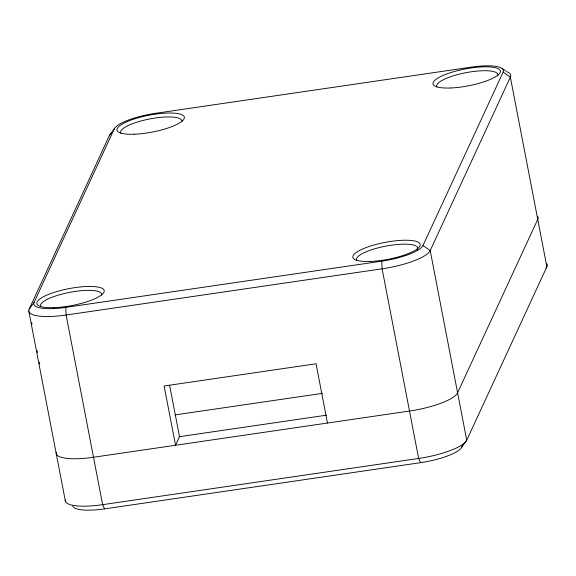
<?xml version="1.0" encoding="UTF-8"?>
<svg xmlns="http://www.w3.org/2000/svg" width="576" height="576" viewBox="0 0 576 576"><rect width="100%" height="100%" fill="white"/><g stroke="black" fill="none" stroke-linecap="round" stroke-linejoin="round"><path stroke-width="0.86" d="M506.455 71.568A43.639 10.922 -10.9 0 1 510.35 77.126L430.207 250.567A43.639 10.922 -10.9 0 1 382.111 268.812L66.11 315.022A43.639 10.922 -10.9 0 1 29.124 309.226L109.274 135.785L114.206 128.974A37.404 9.367 -10.9 0 1 155.434 113.335L471.434 67.118A37.404 9.367 -10.9 0 1 503.136 72.094L510.35 77.126L546.876 266.774L466.726 440.215L461.794 447.026A37.404 9.367 -10.9 0 1 420.566 462.665L104.566 508.882A37.404 9.367 -10.9 0 1 72.72 506.066M29.124 309.226L34.063 302.407L114.206 128.974M34.063 302.407A37.404 9.367 -10.9 0 0 65.765 307.382L381.766 261.166A37.404 9.367 -10.9 0 0 422.986 245.527L503.136 72.094M461.794 447.026L462.917 444.586M545.882 268.135L546.876 266.774A43.639 10.922 -10.9 0 0 546.761 263.707M175.097 414.9L322.531 393.343M179.086 436.738L326.52 415.174M502.178 68.551L505.714 70.776M422.986 245.527L430.207 250.567L466.726 440.215A43.639 10.922 -10.9 0 1 418.63 458.453L102.629 504.67A43.639 10.922 -10.9 0 1 65.318 499.925M420.566 462.665L418.63 458.453L382.111 268.812L381.766 261.166M104.566 508.882L102.629 504.67L66.11 315.022L65.765 307.382M327.463 423.043L316.051 363.78L164.124 385.999L175.543 445.262L179.51 436.673L169.603 385.25M31.68 322.474L32.018 324.245M37.123 350.748L37.462 352.512M39.334 362.232L39.672 363.996M28.829 311.306L65.347 500.954M537.631 216.295A43.639 10.922 -10.9 0 1 537.746 219.362L457.596 392.803A43.639 10.922 -10.9 0 1 409.5 411.041L93.499 457.258A43.639 10.922 -10.9 0 1 56.189 452.513M109.274 135.785A43.639 10.922 -10.9 0 1 111.917 132.66M120.967 133.286A31.169 7.805 -10.9 0 1 149.753 118.944A31.169 7.805 -10.9 0 1 181.829 121.558M436.975 87.07A31.169 7.805 -10.9 0 1 466.848 72.518A31.169 7.805 -10.9 0 1 497.628 75.946M40.824 306.72A31.169 7.805 -10.9 0 1 69.602 292.378A31.169 7.805 -10.9 0 1 101.686 294.998M356.825 260.51A31.169 7.805 -10.9 0 1 387.792 245.765A31.169 7.805 -10.9 0 1 417.125 250.006M134.194 134.222A34.286 8.582 -10.9 0 0 184.378 117.454A34.286 8.582 -10.9 0 0 133.438 119.239A34.286 8.582 -10.9 0 0 134.194 134.222M450.202 88.006A34.286 8.582 -10.9 0 0 500.378 71.244A34.286 8.582 -10.9 0 0 449.446 73.022A34.286 8.582 -10.9 0 0 450.202 88.006M54.05 307.663A34.286 8.582 -10.9 0 0 104.227 290.894A34.286 8.582 -10.9 0 0 53.294 292.673A34.286 8.582 -10.9 0 0 54.05 307.663M370.051 261.446A34.286 8.582 -10.9 0 0 420.228 244.678A34.286 8.582 -10.9 0 0 369.295 246.456A34.286 8.582 -10.9 0 0 370.051 261.446"/></g></svg>
